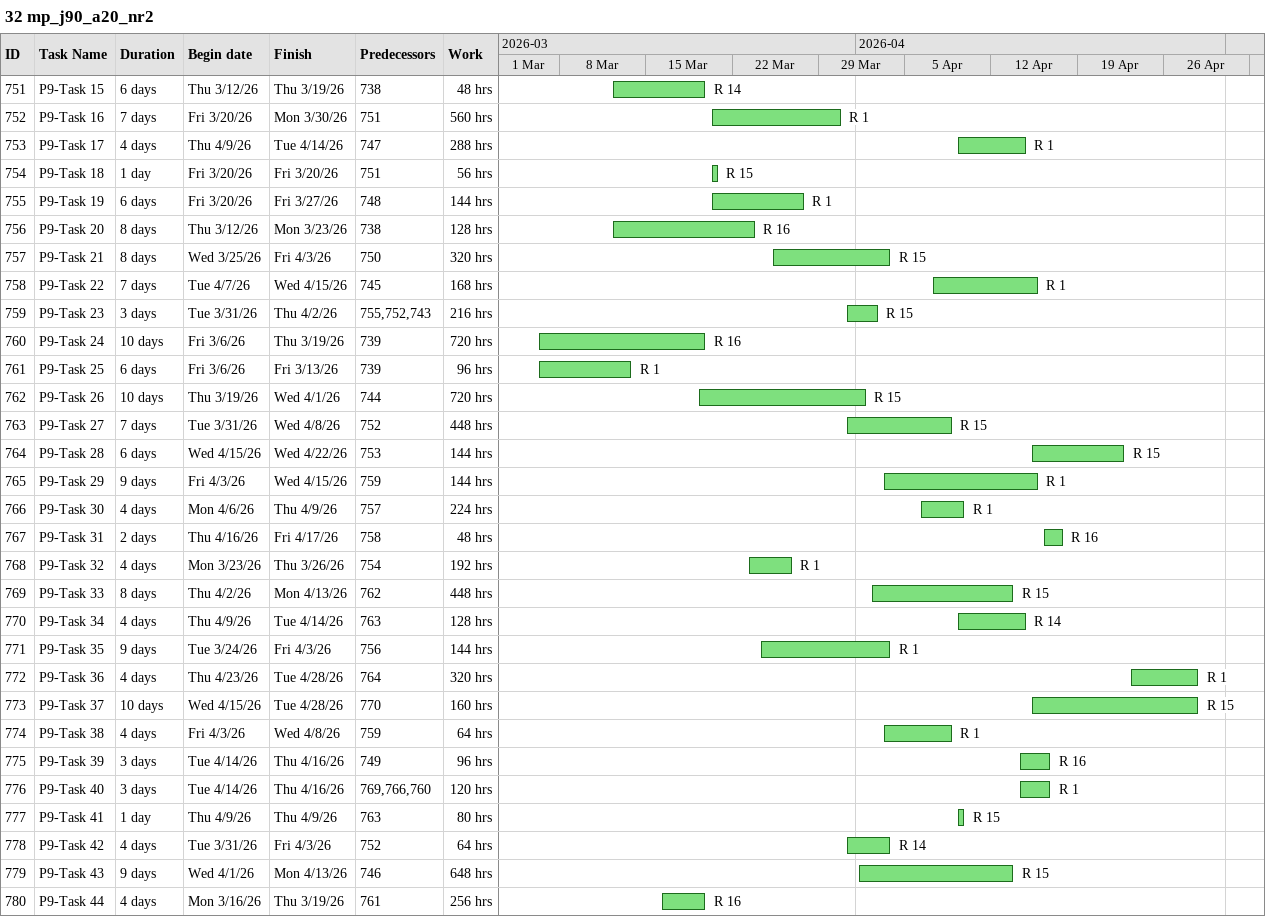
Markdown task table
32 mp_j90_a20_nr2

| ID | Task | Duration | Start | Finish | Predecessors | Resources | Work (h) |
|---|---|---|---|---|---|---|---|
| 751 | P9-Task 15 | 6d | 2026-03-12 | 2026-03-19 | 738 | R 14 | 48 |
| 752 | P9-Task 16 | 7d | 2026-03-20 | 2026-03-30 | 751 | R 1 | 560 |
| 753 | P9-Task 17 | 4d | 2026-04-09 | 2026-04-14 | 747 | R 1 | 288 |
| 754 | P9-Task 18 | 1d | 2026-03-20 | 2026-03-20 | 751 | R 15 | 56 |
| 755 | P9-Task 19 | 6d | 2026-03-20 | 2026-03-27 | 748 | R 1 | 144 |
| 756 | P9-Task 20 | 8d | 2026-03-12 | 2026-03-23 | 738 | R 16 | 128 |
| 757 | P9-Task 21 | 8d | 2026-03-25 | 2026-04-03 | 750 | R 15 | 320 |
| 758 | P9-Task 22 | 7d | 2026-04-07 | 2026-04-15 | 745 | R 1 | 168 |
| 759 | P9-Task 23 | 3d | 2026-03-31 | 2026-04-02 | 755, 752, 743 | R 15 | 216 |
| 760 | P9-Task 24 | 10d | 2026-03-06 | 2026-03-19 | 739 | R 16 | 720 |
| 761 | P9-Task 25 | 6d | 2026-03-06 | 2026-03-13 | 739 | R 1 | 96 |
| 762 | P9-Task 26 | 10d | 2026-03-19 | 2026-04-01 | 744 | R 15 | 720 |
| 763 | P9-Task 27 | 7d | 2026-03-31 | 2026-04-08 | 752 | R 15 | 448 |
| 764 | P9-Task 28 | 6d | 2026-04-15 | 2026-04-22 | 753 | R 15 | 144 |
| 765 | P9-Task 29 | 9d | 2026-04-03 | 2026-04-15 | 759 | R 1 | 144 |
| 766 | P9-Task 30 | 4d | 2026-04-06 | 2026-04-09 | 757 | R 1 | 224 |
| 767 | P9-Task 31 | 2d | 2026-04-16 | 2026-04-17 | 758 | R 16 | 48 |
| 768 | P9-Task 32 | 4d | 2026-03-23 | 2026-03-26 | 754 | R 1 | 192 |
| 769 | P9-Task 33 | 8d | 2026-04-02 | 2026-04-13 | 762 | R 15 | 448 |
| 770 | P9-Task 34 | 4d | 2026-04-09 | 2026-04-14 | 763 | R 14 | 128 |
| 771 | P9-Task 35 | 9d | 2026-03-24 | 2026-04-03 | 756 | R 1 | 144 |
| 772 | P9-Task 36 | 4d | 2026-04-23 | 2026-04-28 | 764 | R 1 | 320 |
| 773 | P9-Task 37 | 10d | 2026-04-15 | 2026-04-28 | 770 | R 15 | 160 |
| 774 | P9-Task 38 | 4d | 2026-04-03 | 2026-04-08 | 759 | R 1 | 64 |
| 775 | P9-Task 39 | 3d | 2026-04-14 | 2026-04-16 | 749 | R 16 | 96 |
| 776 | P9-Task 40 | 3d | 2026-04-14 | 2026-04-16 | 769, 766, 760 | R 1 | 120 |
| 777 | P9-Task 41 | 1d | 2026-04-09 | 2026-04-09 | 763 | R 15 | 80 |
| 778 | P9-Task 42 | 4d | 2026-03-31 | 2026-04-03 | 752 | R 14 | 64 |
| 779 | P9-Task 43 | 9d | 2026-04-01 | 2026-04-13 | 746 | R 15 | 648 |
| 780 | P9-Task 44 | 4d | 2026-03-16 | 2026-03-19 | 761 | R 16 | 256 |
